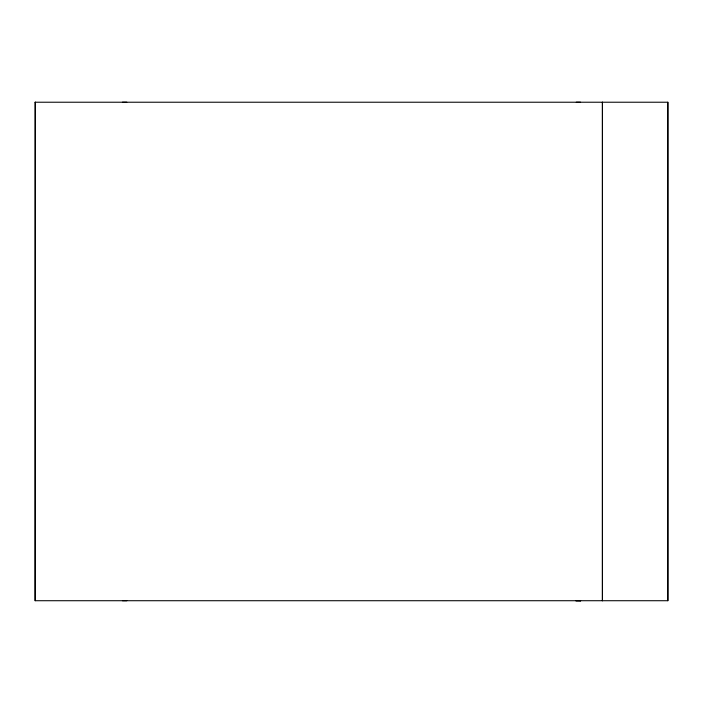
<?xml version="1.0" encoding="UTF-8"?>
<svg xmlns="http://www.w3.org/2000/svg" width="703" height="703" viewBox="0 0 703 703"><rect width="100%" height="100%" fill="white"/><g stroke="black" fill="none" stroke-linecap="round" stroke-linejoin="round"><path stroke-width="1.05" d="M35.15 600.722L35.229 102.216L35.15 600.722L667.85 600.722L667.841 102.225L35.15 102.225M580.573 102.225L576.267 102.216M667.85 600.722L667.841 102.225M580.564 600.731L575.766 600.714L580.652 600.722L580.124 600.722M122.427 102.225L126.795 102.225M122.427 600.722L126.795 600.722M602.427 102.225L602.418 600.722L602.427 102.225"/></g></svg>
